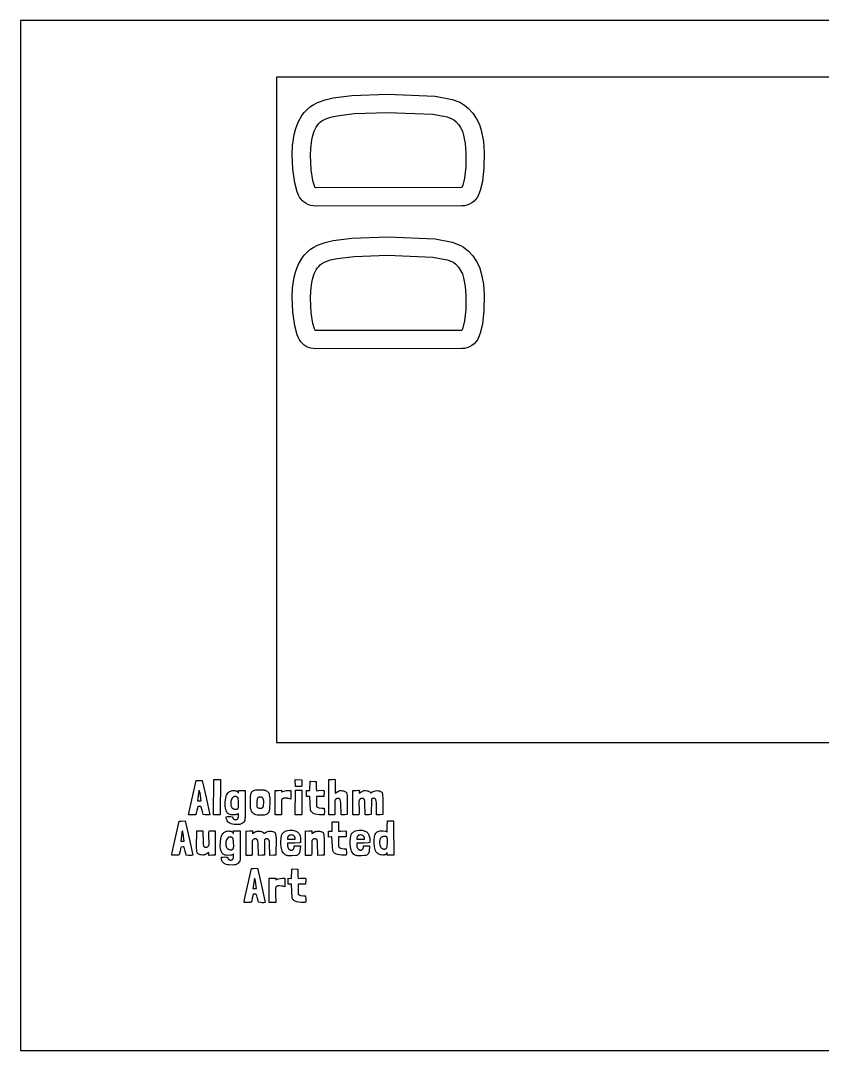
# Model space of a CAD drawing. Header units: millimetres. Extents: x -374 to 374, y -228 to 228.
# Drawn here: x -374 to -20, y -227.5 to 227.5 of the extents above; entities that cross this region are included whole.
import ezdxf

# ---------------------------------------------------------------- set-up
doc = ezdxf.new("R2010")
doc.units = ezdxf.units.MM
doc.layers.add('Default', color=7, linetype='Continuous')
doc.layers.add('Red', color=1, linetype='Continuous')

msp = doc.modelspace()

# ---------------------------------------------------------------- linework, layer by layer
at = {"layer": 'Default'}
for points in [[(-374, -227.5), (374, -227.5), (374, 227.5), (-374, 227.5)], [(-261, -91.5), (261, -91.5), (261, 202.5), (-261, 202.5)], [(-243.85, 145.57), (-244.86, 145.64), (-245.88, 145.83), (-246.89, 146.16), (-247.85, 146.63), (-248.74, 147.22), (-249.54, 147.91), (-250.23, 148.69), (-250.8, 149.52), (-250.8, 149.53), (-250.81, 149.55), (-251.29, 150.44), (-251.85, 151.77), (-252.96, 155.75), (-253.8, 161.91), (-254.07, 168.46), (-253.89, 172.31), (-253.17, 177.18), (-252.47, 179.86), (-251.41, 182.65), (-249.84, 185.5), (-248.79, 186.91), (-247.54, 188.26), (-246.04, 189.53), (-244.55, 190.49), (-242.93, 191.31), (-239.58, 192.52), (-236, 193.37), (-227.7, 194.45), (-212.01, 195.03), (-190.97, 194.11), (-183.42, 192.66), (-180.08, 191.4), (-178.4, 190.47), (-176.37, 188.88), (-174.27, 186.61), (-172.64, 184.14), (-171.45, 181.6), (-170.6, 179.05), (-169.65, 174.08), (-169.31, 169.31), (-169.4, 162.45), (-170.12, 156.43), (-171.07, 152.47), (-171.76, 150.55), (-172.28, 149.54), (-172.95, 148.59), (-173.78, 147.73), (-174.73, 146.99), (-175.79, 146.4), (-176.9, 145.98), (-178.05, 145.73), (-179.17, 145.65)], [(-211.96, 186.96), (-191.97, 186.1), (-185.69, 184.91), (-183.57, 184.12), (-182.77, 183.68), (-181.81, 182.92), (-180.65, 181.66), (-179.71, 180.22), (-178.96, 178.63), (-178.38, 176.9), (-177.67, 173.13), (-177.38, 169.06), (-177.46, 162.96), (-178.07, 157.88), (-178.79, 154.84), (-179.18, 153.73), (-243.86, 153.65), (-243.87, 153.68), (-243.94, 153.8), (-244.18, 154.33), (-244.92, 156.78), (-245.66, 161.53), (-245.99, 168), (-245.89, 171.02), (-245.41, 174.83), (-244.95, 176.8), (-244.31, 178.72), (-243.45, 180.48), (-242.94, 181.28), (-242.36, 182.01), (-241.71, 182.65), (-240.99, 183.21), (-240.42, 183.55), (-239.46, 184.01), (-237.11, 184.83), (-234.19, 185.49), (-226.67, 186.43)], [(-243.85, 82.49), (-244.86, 82.55), (-245.88, 82.75), (-246.89, 83.08), (-247.85, 83.54), (-248.74, 84.13), (-249.54, 84.82), (-250.23, 85.6), (-250.8, 86.44), (-250.8, 86.44), (-250.81, 86.46), (-251.29, 87.35), (-251.85, 88.68), (-252.96, 92.67), (-253.8, 98.82), (-254.07, 105.37), (-253.89, 109.23), (-253.17, 114.09), (-252.47, 116.77), (-251.41, 119.56), (-249.84, 122.41), (-248.79, 123.82), (-247.54, 125.18), (-246.04, 126.44), (-244.55, 127.4), (-242.93, 128.22), (-239.58, 129.43), (-236, 130.29), (-227.7, 131.36), (-212.01, 131.95), (-190.97, 131.03), (-183.42, 129.57), (-180.08, 128.32), (-178.4, 127.38), (-176.37, 125.8), (-174.27, 123.52), (-172.64, 121.05), (-171.45, 118.51), (-170.6, 115.97), (-169.65, 111), (-169.31, 106.23), (-169.4, 99.36), (-170.12, 93.35), (-171.07, 89.38), (-171.76, 87.46), (-172.28, 86.46), (-172.95, 85.5), (-173.78, 84.64), (-174.73, 83.9), (-175.79, 83.31), (-176.9, 82.89), (-178.05, 82.65), (-179.17, 82.56)], [(-211.96, 123.87), (-191.97, 123.01), (-185.69, 121.82), (-183.57, 121.03), (-182.77, 120.59), (-181.81, 119.84), (-180.65, 118.57), (-179.71, 117.13), (-178.96, 115.54), (-178.38, 113.81), (-177.67, 110.04), (-177.38, 105.97), (-177.46, 99.88), (-178.07, 94.8), (-178.79, 91.75), (-179.18, 90.64), (-243.86, 90.56), (-243.87, 90.59), (-243.94, 90.71), (-244.18, 91.24), (-244.92, 93.69), (-245.66, 98.44), (-245.99, 104.91), (-245.89, 107.93), (-245.41, 111.74), (-244.95, 113.72), (-244.31, 115.63), (-243.45, 117.4), (-242.94, 118.19), (-242.36, 118.92), (-241.71, 119.57), (-240.99, 120.12), (-240.42, 120.46), (-239.46, 120.93), (-237.11, 121.74), (-234.19, 122.41), (-226.67, 123.34)]]:
    msp.add_lwpolyline(points, close=True, dxfattribs=at)
at = {"layer": 'Red'}
for points in [[(-296.53, -108.32), (-296.33, -108.3), (-296.19, -108.29), (-296.09, -108.3), (-295.67, -108.32), (-293.88, -108.21), (-292.12, -115.83), (-290.5, -123.36), (-290.5, -123.39), (-291.09, -123.47), (-291.75, -123.49), (-292.52, -123.44), (-293.39, -123.3), (-293.41, -123.3), (-293.6, -122.66), (-293.88, -121.57), (-294.18, -120.46), (-294.42, -119.79), (-294.44, -119.78), (-294.46, -119.77), (-294.49, -119.76), (-294.56, -119.74), (-294.76, -119.73), (-295.76, -119.77), (-295.95, -120.41), (-296.19, -121.51), (-296.44, -122.64), (-296.57, -123.05), (-296.7, -123.36), (-296.9, -123.4), (-297.09, -123.41), (-297.87, -123.4), (-298.66, -123.39), (-299.24, -123.38), (-299.54, -123.37), (-299.69, -123.37), (-299.76, -123.36), (-299.78, -123.36), (-299.79, -123.36), (-299.79, -123.36), (-299.8, -123.36), (-299.81, -123.35), (-299.82, -123.35), (-299.82, -123.34), (-299.82, -123.33), (-299.81, -123.28), (-299.77, -123.05), (-299.6, -122.11)], [(-285.8, -107.8), (-285.82, -123.26), (-285.83, -123.26), (-285.83, -123.27), (-285.83, -123.28), (-285.84, -123.28), (-285.84, -123.29), (-285.85, -123.29), (-285.86, -123.31), (-285.88, -123.32), (-285.93, -123.34), (-285.99, -123.35), (-286.16, -123.38), (-286.68, -123.41), (-288.86, -123.39), (-288.73, -107.74)], [(-249.78, -110.69), (-249.79, -110.71), (-249.81, -110.72), (-249.83, -110.74), (-249.88, -110.77), (-249.93, -110.79), (-250, -110.82), (-250.17, -110.85), (-250.65, -110.88), (-252.69, -110.84), (-252.77, -107.87), (-249.84, -107.93)], [(-245.92, -108.58), (-243.94, -108.69), (-243.44, -108.67), (-243.44, -111.55), (-243.42, -112.75), (-242.33, -112.7), (-240.17, -112.58), (-240.13, -112.64), (-240.09, -112.72), (-240.05, -112.8), (-240.03, -112.91), (-239.99, -113.15), (-239.98, -113.44), (-240.06, -114.95), (-240.04, -115.27), (-243.38, -115.27), (-243.36, -119.62), (-243.28, -119.72), (-243.2, -119.81), (-243.11, -119.89), (-242.9, -120.04), (-242.65, -120.17), (-242.37, -120.27), (-242.05, -120.34), (-240.98, -120.49), (-240.04, -120.48), (-239.89, -122.26), (-239.93, -122.9), (-239.98, -123.16), (-240.04, -123.39), (-242.04, -123.37), (-243.04, -123.26), (-243.89, -123.07), (-244.61, -122.79), (-244.92, -122.63), (-245.19, -122.44), (-245.43, -122.23), (-245.63, -122.01), (-245.8, -121.76), (-245.94, -121.49), (-246.28, -115.32), (-247.83, -115.34), (-247.77, -112.71), (-246.24, -112.73), (-246.22, -108.6)], [(-236.46, -107.83), (-235.45, -107.72), (-235.36, -107.72), (-235.28, -107.74), (-235.25, -107.75), (-235.22, -107.77), (-235.19, -107.78), (-235.17, -107.8), (-235.17, -107.82), (-235.17, -107.88), (-235.16, -108.13), (-235.15, -109.17), (-235.15, -113.79), (-233.99, -113.06), (-233.68, -112.92), (-233.37, -112.82), (-233.04, -112.74), (-232.7, -112.7), (-232.36, -112.69), (-231.69, -112.76), (-231.38, -112.84), (-231.08, -112.94), (-230.8, -113.06), (-230.53, -113.22), (-230.28, -113.4), (-230.23, -113.46), (-230.18, -113.53), (-230.13, -113.61), (-230.04, -113.82), (-229.97, -114.07), (-229.86, -114.75), (-229.79, -116.18), (-229.83, -123.34), (-230.79, -123.41), (-232.52, -123.43), (-232.65, -117.92), (-232.72, -117.32), (-232.84, -116.8), (-232.89, -116.7), (-232.93, -116.61), (-232.99, -116.52), (-233.06, -116.45), (-233.13, -116.38), (-233.21, -116.32), (-233.3, -116.27), (-233.4, -116.23), (-233.51, -116.19), (-233.74, -116.15), (-234, -116.13), (-234.19, -116.15), (-234.38, -116.21), (-234.58, -116.29), (-234.77, -116.41), (-234.87, -116.49), (-234.95, -116.57), (-235.03, -116.66), (-235.1, -116.77), (-235.15, -116.89), (-235.2, -117.01), (-235.23, -117.15), (-235.28, -117.46), (-235.21, -121.73), (-235.23, -122.62), (-235.3, -123.24), (-235.3, -123.32), (-235.34, -123.34), (-235.39, -123.37), (-235.51, -123.4), (-235.67, -123.43), (-236.09, -123.45), (-237.97, -123.45), (-237.97, -107.83)], [(-295.91, -117.23), (-294.31, -117.23), (-294.77, -113.9), (-294.96, -113.05), (-295, -112.92), (-295.04, -112.82), (-295.06, -112.79), (-295.08, -112.76), (-295.09, -112.75), (-295.1, -112.74), (-295.11, -112.74), (-295.12, -112.74), (-295.12, -112.73), (-295.12, -112.73), (-295.13, -112.73), (-295.13, -112.73), (-295.14, -112.73), (-295.14, -112.73), (-295.15, -112.74), (-295.15, -112.74), (-295.16, -112.74), (-295.17, -112.75), (-295.18, -112.76), (-295.19, -112.77), (-295.22, -112.81), (-295.24, -112.85), (-295.28, -112.98), (-295.33, -113.19), (-295.43, -113.81)], [(-276.58, -112.6), (-274.9, -112.65), (-274.92, -124.67), (-274.93, -124.85), (-274.94, -125.61), (-274.96, -125.79), (-275.01, -125.95), (-275.07, -126.09), (-275.14, -126.22), (-275.59, -126.75), (-275.83, -126.97), (-276.08, -127.16), (-276.35, -127.32), (-276.64, -127.46), (-276.93, -127.56), (-277.25, -127.64), (-277.57, -127.69), (-278.27, -127.72), (-279.71, -127.69), (-280.41, -127.61), (-281.05, -127.44), (-281.63, -127.17), (-281.9, -127), (-282.39, -126.6), (-282.82, -126.1), (-283, -125.7), (-283.12, -125.26), (-283.18, -124.78), (-283.19, -124.53), (-283.18, -124.41), (-283.17, -124.29), (-282.58, -124.18), (-281.88, -124.14), (-281.13, -124.17), (-280.41, -124.27), (-280.39, -124.53), (-280.36, -124.65), (-280.33, -124.76), (-280.28, -124.87), (-280.22, -124.97), (-280.15, -125.07), (-280.07, -125.16), (-279.98, -125.24), (-279.87, -125.32), (-279.63, -125.46), (-279.5, -125.5), (-279.38, -125.54), (-279.26, -125.56), (-279.14, -125.56), (-278.89, -125.54), (-278.67, -125.49), (-278.57, -125.45), (-278.47, -125.4), (-278.38, -125.35), (-278.3, -125.28), (-278.22, -125.21), (-278.15, -125.13), (-278.09, -125.04), (-277.97, -124.83), (-277.91, -124.66), (-277.85, -124.46), (-277.83, -123.26), (-277.81, -122.87), (-277.91, -122.97), (-278.03, -123.06), (-278.15, -123.14), (-278.29, -123.21), (-278.43, -123.27), (-278.76, -123.34), (-279.07, -123.37), (-280.26, -123.43), (-281.12, -123.37), (-281.5, -123.29), (-281.84, -123.18), (-282.14, -123.04), (-282.42, -122.86), (-282.65, -122.66), (-282.85, -122.42), (-283.02, -122.15), (-283.15, -121.86), (-283.38, -121.2), (-283.55, -120.43), (-283.66, -119.56), (-283.65, -117.62), (-283.44, -116.05), (-283.29, -115.31), (-283.2, -115.01), (-283.1, -114.77), (-282.51, -113.81), (-282.31, -113.58), (-282.11, -113.39), (-281.86, -113.22), (-281.56, -113.05), (-281.24, -112.92), (-280.91, -112.81), (-280.56, -112.73), (-279.81, -112.67), (-279.43, -112.69), (-279.09, -112.75), (-278.78, -112.85), (-278.64, -112.92), (-278.51, -113), (-278.39, -113.09), (-278.28, -113.19), (-278.18, -113.3), (-278.09, -113.42), (-278.01, -113.56), (-277.94, -113.7), (-277.92, -113.71), (-277.91, -113.71), (-277.9, -113.71), (-277.9, -113.71), (-277.89, -113.71), (-277.88, -113.71), (-277.88, -113.71), (-277.87, -113.71), (-277.87, -113.71), (-277.86, -113.7), (-277.86, -113.7), (-277.86, -113.69), (-277.85, -113.69), (-277.85, -113.67), (-277.84, -113.66), (-277.84, -113.64), (-277.84, -113.53), (-277.86, -113.09), (-277.85, -112.83), (-277.83, -112.74), (-277.82, -112.7), (-277.81, -112.67)], [(-267.34, -123.6), (-269.62, -123.54), (-270.15, -123.4), (-270.63, -123.2), (-271.07, -122.93), (-271.47, -122.59), (-271.72, -122.33), (-271.94, -122.03), (-272.12, -121.69), (-272.27, -121.31), (-272.46, -120.5), (-272.54, -119.68), (-272.56, -116.28), (-272.52, -115.1), (-272.4, -114.45), (-272.12, -113.57), (-272.05, -113.44), (-271.97, -113.32), (-271.87, -113.2), (-271.75, -113.09), (-271.63, -112.99), (-271.33, -112.8), (-270.96, -112.65), (-270.21, -112.43), (-269.56, -112.34), (-267.73, -112.32), (-266.82, -112.38), (-266.41, -112.46), (-266.03, -112.56), (-265.68, -112.69), (-265.37, -112.86), (-265.08, -113.05), (-264.82, -113.27), (-264.77, -113.31), (-264.72, -113.35), (-264.63, -113.46), (-264.54, -113.59), (-264.46, -113.76), (-264.31, -114.16), (-264.19, -114.67), (-264.02, -116.01), (-263.94, -117.53), (-264.15, -120.83), (-264.3, -121.81), (-264.38, -122.14), (-264.46, -122.34), (-264.54, -122.49), (-264.58, -122.54), (-264.63, -122.59), (-264.77, -122.77), (-264.93, -122.92), (-265.12, -123.06), (-265.33, -123.19), (-265.57, -123.29), (-266.42, -123.54), (-266.91, -123.59)], [(-260.14, -112.67), (-258.98, -112.58), (-258.9, -112.59), (-258.83, -112.6), (-258.81, -112.61), (-258.78, -112.62), (-258.76, -112.63), (-258.74, -112.65), (-258.72, -113.38), (-258.6, -113.32), (-257.71, -112.97), (-256.71, -112.73), (-255.79, -112.65), (-255.09, -112.66), (-254.87, -112.67), (-254.74, -112.69), (-254.74, -116.48), (-255.65, -116.2), (-255.97, -116.13), (-256.2, -116.11), (-257.23, -116.05), (-257.49, -116.06), (-257.74, -116.1), (-257.98, -116.16), (-258.2, -116.24), (-258.29, -116.28), (-258.37, -116.32), (-258.44, -116.38), (-258.51, -116.44), (-258.57, -116.5), (-258.62, -116.58), (-258.67, -116.66), (-258.71, -116.75), (-258.78, -116.95), (-258.81, -117.19), (-258.83, -117.45), (-258.83, -117.47), (-258.83, -117.49), (-258.83, -117.58), (-258.81, -117.97), (-258.77, -119.58), (-258.74, -123.32), (-258.79, -123.34), (-258.84, -123.37), (-258.97, -123.4), (-259.14, -123.43), (-259.6, -123.45), (-261.63, -123.45), (-261.65, -112.67), (-260.89, -112.71)], [(-252.69, -112.5), (-249.76, -112.56), (-249.76, -112.63), (-249.78, -123.26), (-249.78, -123.26), (-249.78, -123.27), (-249.79, -123.28), (-249.79, -123.28), (-249.8, -123.29), (-249.8, -123.29), (-249.82, -123.31), (-249.84, -123.32), (-249.88, -123.34), (-249.95, -123.35), (-250.12, -123.38), (-250.63, -123.41), (-252.81, -123.39), (-252.69, -112.52)], [(-225.82, -112.67), (-224.81, -112.56), (-224.72, -112.57), (-224.64, -112.58), (-224.61, -112.59), (-224.58, -112.61), (-224.55, -112.63), (-224.53, -112.65), (-224.48, -113.79), (-223.32, -113.06), (-223.02, -112.92), (-222.7, -112.82), (-222.38, -112.74), (-222.04, -112.7), (-221.7, -112.69), (-221.03, -112.76), (-220.72, -112.84), (-220.42, -112.94), (-220.14, -113.06), (-219.87, -113.22), (-219.62, -113.4), (-219.56, -113.47), (-219.5, -113.56), (-219.45, -113.65), (-219.41, -113.77), (-218.89, -113.46), (-218.37, -113.14), (-217.82, -112.9), (-217.25, -112.76), (-216.65, -112.71), (-216.06, -112.75), (-215.52, -112.88), (-215.26, -112.98), (-215.02, -113.1), (-214.78, -113.24), (-214.56, -113.4), (-214.51, -113.46), (-214.46, -113.53), (-214.41, -113.61), (-214.32, -113.82), (-214.25, -114.07), (-214.14, -114.75), (-214.07, -116.18), (-214.11, -123.34), (-215.07, -123.41), (-216.8, -123.43), (-216.93, -117.92), (-217, -117.32), (-217.12, -116.8), (-217.18, -116.67), (-217.25, -116.55), (-217.33, -116.45), (-217.42, -116.36), (-217.53, -116.29), (-217.65, -116.23), (-217.79, -116.19), (-217.94, -116.15), (-218.1, -116.14), (-218.26, -116.13), (-218.41, -116.15), (-218.56, -116.18), (-218.7, -116.22), (-218.85, -116.28), (-218.99, -116.36), (-219.13, -116.46), (-219.17, -123.34), (-220.13, -123.41), (-221.86, -123.43), (-221.99, -117.92), (-222.06, -117.32), (-222.12, -117.05), (-222.2, -116.8), (-222.24, -116.7), (-222.29, -116.61), (-222.34, -116.52), (-222.41, -116.45), (-222.48, -116.38), (-222.56, -116.32), (-222.65, -116.27), (-222.74, -116.23), (-222.85, -116.19), (-223.08, -116.15), (-223.34, -116.13), (-223.53, -116.15), (-223.72, -116.21), (-223.92, -116.3), (-224.11, -116.42), (-224.21, -116.49), (-224.29, -116.57), (-224.37, -116.67), (-224.43, -116.77), (-224.49, -116.89), (-224.54, -117.02), (-224.57, -117.15), (-224.61, -117.46), (-224.55, -121.73), (-224.57, -122.62), (-224.64, -123.24), (-224.64, -123.32), (-224.68, -123.34), (-224.73, -123.37), (-224.85, -123.4), (-225.01, -123.43), (-225.43, -123.45), (-227.3, -123.45), (-227.33, -112.67), (-226.57, -112.71)], [(-281.23, -118.29), (-281.2, -118.98), (-281.13, -119.3), (-281.03, -119.61), (-280.89, -119.9), (-280.72, -120.17), (-280.52, -120.42), (-280.42, -120.52), (-280.3, -120.62), (-280.18, -120.7), (-280.05, -120.77), (-279.76, -120.88), (-279.43, -120.95), (-279.06, -120.98), (-278.68, -120.95), (-278.52, -120.91), (-278.37, -120.86), (-278.24, -120.8), (-278.19, -120.76), (-278.14, -120.71), (-278.09, -120.67), (-278.05, -120.62), (-278.01, -120.56), (-277.98, -120.5), (-277.94, -120.43), (-277.86, -120.23), (-277.8, -119.99), (-277.72, -119.53), (-277.79, -117.48), (-278, -116.07), (-278.07, -115.92), (-278.16, -115.79), (-278.26, -115.67), (-278.37, -115.57), (-278.5, -115.49), (-278.64, -115.42), (-278.8, -115.37), (-278.98, -115.34), (-279.16, -115.32), (-279.36, -115.32), (-279.55, -115.33), (-279.73, -115.37), (-279.89, -115.42), (-280.05, -115.5), (-280.19, -115.59), (-280.33, -115.7), (-280.65, -116.12), (-280.9, -116.55), (-281.08, -116.99), (-281.19, -117.45), (-281.22, -117.75)], [(-268.33, -120.54), (-268.02, -120.53), (-267.74, -120.49), (-267.5, -120.41), (-267.39, -120.36), (-267.29, -120.31), (-267.19, -120.25), (-267.11, -120.18), (-267.03, -120.1), (-266.97, -120.01), (-266.91, -119.92), (-266.86, -119.82), (-266.81, -119.71), (-266.78, -119.6), (-266.65, -117.83), (-266.67, -117.28), (-266.72, -116.89), (-266.76, -116.64), (-266.83, -116.42), (-266.92, -116.22), (-267.04, -116.05), (-267.18, -115.9), (-267.34, -115.77), (-267.43, -115.71), (-267.53, -115.66), (-267.63, -115.62), (-267.73, -115.6), (-267.84, -115.58), (-267.95, -115.57), (-268.17, -115.57), (-268.62, -115.64), (-268.84, -115.69), (-268.95, -115.73), (-269.06, -115.79), (-269.16, -115.85), (-269.25, -115.93), (-269.34, -116.01), (-269.43, -116.11), (-269.45, -116.13), (-269.47, -116.16), (-269.49, -116.19), (-269.53, -116.27), (-269.56, -116.36), (-269.62, -116.61), (-269.69, -117.43), (-269.74, -119.06), (-269.75, -119.37), (-269.75, -119.53), (-269.73, -119.68), (-269.69, -119.82), (-269.63, -119.95), (-269.54, -120.06), (-269.44, -120.16), (-269.33, -120.25), (-269.06, -120.39), (-268.78, -120.49), (-268.56, -120.53)], [(-303.95, -126.21), (-303.75, -126.19), (-303.61, -126.18), (-303.51, -126.19), (-303.09, -126.21), (-301.3, -126.1), (-299.54, -133.72), (-297.92, -141.25), (-297.92, -141.28), (-298.5, -141.36), (-299.17, -141.38), (-299.93, -141.33), (-300.81, -141.19), (-300.83, -141.19), (-301.02, -140.55), (-301.3, -139.46), (-301.6, -138.35), (-301.84, -137.68), (-301.86, -137.67), (-301.88, -137.66), (-301.91, -137.65), (-301.98, -137.63), (-302.18, -137.62), (-303.17, -137.66), (-303.37, -138.3), (-303.6, -139.4), (-303.86, -140.53), (-303.99, -140.94), (-304.12, -141.25), (-304.31, -141.29), (-304.51, -141.3), (-305.29, -141.29), (-306.07, -141.28), (-306.66, -141.27), (-306.96, -141.26), (-307.1, -141.26), (-307.18, -141.25), (-307.19, -141.25), (-307.2, -141.25), (-307.21, -141.25), (-307.22, -141.25), (-307.23, -141.24), (-307.23, -141.24), (-307.24, -141.23), (-307.24, -141.22), (-307.23, -141.17), (-307.19, -140.94), (-307.02, -140)], [(-236.14, -126.47), (-234.16, -126.58), (-233.67, -126.56), (-233.67, -129.44), (-233.64, -130.64), (-232.55, -130.59), (-230.39, -130.47), (-230.35, -130.53), (-230.31, -130.61), (-230.28, -130.69), (-230.25, -130.79), (-230.21, -131.04), (-230.2, -131.33), (-230.29, -132.84), (-230.27, -133.16), (-233.6, -133.16), (-233.58, -137.51), (-233.51, -137.61), (-233.42, -137.7), (-233.33, -137.78), (-233.12, -137.93), (-232.88, -138.06), (-232.59, -138.16), (-232.28, -138.23), (-231.2, -138.38), (-230.27, -138.37), (-230.11, -140.15), (-230.15, -140.79), (-230.2, -141.05), (-230.27, -141.28), (-232.27, -141.26), (-233.26, -141.15), (-234.12, -140.96), (-234.83, -140.68), (-235.14, -140.52), (-235.41, -140.33), (-235.65, -140.12), (-235.86, -139.9), (-236.03, -139.65), (-236.16, -139.38), (-236.51, -133.2), (-238.06, -133.23), (-237.99, -130.6), (-236.46, -130.62), (-236.44, -126.49)], [(-212.12, -128.21), (-212.02, -126.38), (-212.02, -126.19), (-212.02, -126.15), (-212.02, -126.14), (-212.02, -126.14), (-212.02, -126.14), (-212.01, -126.14), (-212.01, -126.13), (-212.01, -126.13), (-212.01, -126.13), (-212, -126.12), (-211.99, -126.12), (-211.98, -126.11), (-211.95, -126.1), (-211.85, -126.08), (-211.53, -126.05), (-210.46, -126.04), (-209.77, -126.07), (-209.31, -126.12), (-209.31, -127.55), (-209.18, -141.25), (-210.63, -141.29), (-211.4, -141.29), (-212.08, -141.23), (-212.08, -141.23), (-212.09, -141.23), (-212.09, -141.22), (-212.09, -141.21), (-212.1, -141.19), (-212.1, -141.14), (-212.12, -140.37), (-212.17, -140.29), (-212.18, -140.26), (-212.2, -140.24), (-212.22, -140.22), (-212.23, -140.22), (-212.24, -140.21), (-212.25, -140.21), (-212.26, -140.21), (-212.26, -140.21), (-212.26, -140.21), (-212.27, -140.21), (-212.27, -140.21), (-212.28, -140.21), (-212.28, -140.21), (-212.29, -140.22), (-212.3, -140.22), (-212.31, -140.23), (-212.32, -140.25), (-212.34, -140.28), (-212.49, -140.55), (-212.57, -140.67), (-212.67, -140.78), (-212.77, -140.88), (-212.89, -140.96), (-213.01, -141.04), (-213.14, -141.1), (-213.28, -141.15), (-213.42, -141.19), (-213.74, -141.23), (-214.08, -141.23), (-214.82, -141.15), (-215.18, -141.06), (-215.52, -140.95), (-215.83, -140.81), (-216.11, -140.64), (-216.6, -140.27), (-216.8, -140.07), (-216.98, -139.85), (-217.14, -139.61), (-217.28, -139.34), (-217.51, -138.71), (-217.78, -137.49), (-217.91, -136.15), (-217.93, -134.55), (-217.77, -133.07), (-217.61, -132.47), (-217.41, -131.95), (-217.16, -131.51), (-217.02, -131.33), (-216.86, -131.17), (-216.7, -131.03), (-216.52, -130.91), (-216.33, -130.82), (-216.06, -130.72), (-215.38, -130.54), (-214.77, -130.47), (-213.85, -130.49), (-213.07, -130.57), (-212.77, -130.63), (-212.52, -130.7), (-212.32, -130.78), (-212.25, -130.83), (-212.18, -130.88), (-212.16, -130.91), (-212.14, -130.94), (-212.12, -130.97), (-212.1, -131), (-212.09, -131.02), (-212.08, -131.05)], [(-303.32, -135.12), (-301.73, -135.12), (-302.19, -131.79), (-302.37, -130.94), (-302.42, -130.81), (-302.46, -130.71), (-302.48, -130.68), (-302.5, -130.65), (-302.51, -130.64), (-302.52, -130.63), (-302.53, -130.63), (-302.53, -130.63), (-302.54, -130.62), (-302.54, -130.62), (-302.55, -130.62), (-302.55, -130.62), (-302.56, -130.62), (-302.56, -130.62), (-302.57, -130.63), (-302.57, -130.63), (-302.58, -130.63), (-302.59, -130.64), (-302.6, -130.65), (-302.61, -130.66), (-302.63, -130.7), (-302.65, -130.74), (-302.7, -130.87), (-302.75, -131.08), (-302.85, -131.69)], [(-289.61, -141.23), (-290.62, -141.34), (-290.71, -141.33), (-290.78, -141.32), (-290.82, -141.31), (-290.85, -141.29), (-290.87, -141.27), (-290.9, -141.25), (-290.94, -140.11), (-292.1, -140.84), (-292.41, -140.98), (-292.72, -141.08), (-293.05, -141.16), (-293.38, -141.2), (-293.73, -141.21), (-294.4, -141.14), (-294.71, -141.06), (-295.01, -140.96), (-295.29, -140.84), (-295.55, -140.68), (-295.8, -140.5), (-295.86, -140.44), (-295.91, -140.37), (-295.96, -140.29), (-296.04, -140.08), (-296.12, -139.83), (-296.23, -139.15), (-296.29, -137.72), (-296.26, -130.56), (-295.29, -130.49), (-293.57, -130.47), (-293.44, -135.98), (-293.37, -136.58), (-293.24, -137.1), (-293.2, -137.2), (-293.15, -137.29), (-293.09, -137.38), (-293.03, -137.45), (-292.96, -137.52), (-292.87, -137.58), (-292.78, -137.63), (-292.69, -137.67), (-292.58, -137.71), (-292.34, -137.75), (-292.08, -137.77), (-291.89, -137.75), (-291.7, -137.69), (-291.51, -137.6), (-291.31, -137.48), (-291.22, -137.41), (-291.13, -137.32), (-291.05, -137.23), (-290.99, -137.12), (-290.93, -137.01), (-290.89, -136.88), (-290.85, -136.74), (-290.81, -136.43), (-290.9, -132.15), (-290.87, -131.26), (-290.79, -130.67), (-290.79, -130.58), (-290.75, -130.56), (-290.7, -130.53), (-290.57, -130.5), (-290.41, -130.47), (-290, -130.45), (-288.12, -130.45), (-288.1, -141.23), (-288.85, -141.19)], [(-278.75, -130.49), (-277.07, -130.54), (-277.09, -142.56), (-277.09, -142.74), (-277.1, -143.5), (-277.13, -143.68), (-277.17, -143.84), (-277.23, -143.98), (-277.31, -144.11), (-277.75, -144.64), (-277.99, -144.86), (-278.25, -145.05), (-278.52, -145.21), (-278.8, -145.35), (-279.1, -145.45), (-279.41, -145.53), (-279.74, -145.58), (-280.44, -145.61), (-281.88, -145.58), (-282.58, -145.5), (-283.22, -145.33), (-283.8, -145.06), (-284.07, -144.89), (-284.56, -144.49), (-284.99, -143.99), (-285.17, -143.59), (-285.29, -143.15), (-285.35, -142.67), (-285.36, -142.42), (-285.35, -142.3), (-285.33, -142.18), (-284.74, -142.07), (-284.04, -142.03), (-283.3, -142.06), (-282.58, -142.16), (-282.56, -142.42), (-282.53, -142.54), (-282.49, -142.65), (-282.44, -142.76), (-282.38, -142.86), (-282.31, -142.96), (-282.23, -143.05), (-282.14, -143.13), (-282.04, -143.21), (-281.79, -143.35), (-281.67, -143.39), (-281.55, -143.43), (-281.43, -143.45), (-281.31, -143.45), (-281.06, -143.43), (-280.84, -143.38), (-280.74, -143.34), (-280.64, -143.29), (-280.55, -143.24), (-280.47, -143.17), (-280.39, -143.1), (-280.32, -143.02), (-280.25, -142.93), (-280.14, -142.72), (-280.07, -142.55), (-280.02, -142.35), (-280, -141.15), (-279.98, -140.76), (-280.08, -140.86), (-280.19, -140.95), (-280.32, -141.03), (-280.45, -141.1), (-280.6, -141.16), (-280.93, -141.23), (-281.24, -141.26), (-282.43, -141.32), (-283.29, -141.26), (-283.66, -141.18), (-284, -141.07), (-284.31, -140.92), (-284.58, -140.75), (-284.82, -140.55), (-285.02, -140.31), (-285.19, -140.04), (-285.32, -139.75), (-285.54, -139.09), (-285.71, -138.32), (-285.83, -137.44), (-285.81, -135.5), (-285.61, -133.94), (-285.46, -133.2), (-285.36, -132.9), (-285.26, -132.66), (-284.67, -131.7), (-284.48, -131.47), (-284.28, -131.28), (-284.02, -131.11), (-283.72, -130.94), (-283.41, -130.8), (-283.07, -130.7), (-282.72, -130.62), (-281.98, -130.56), (-281.6, -130.58), (-281.25, -130.64), (-280.95, -130.74), (-280.81, -130.81), (-280.68, -130.89), (-280.56, -130.98), (-280.45, -131.08), (-280.35, -131.19), (-280.26, -131.31), (-280.18, -131.45), (-280.1, -131.59), (-280.09, -131.6), (-280.07, -131.6), (-280.07, -131.6), (-280.06, -131.6), (-280.06, -131.6), (-280.05, -131.6), (-280.05, -131.6), (-280.04, -131.6), (-280.04, -131.6), (-280.03, -131.59), (-280.03, -131.59), (-280.02, -131.58), (-280.02, -131.58), (-280.02, -131.56), (-280.01, -131.55), (-280.01, -131.53), (-280, -131.42), (-280.02, -130.98), (-280.02, -130.72), (-280, -130.63), (-279.99, -130.59), (-279.98, -130.56)], [(-272.97, -130.56), (-271.96, -130.45), (-271.87, -130.46), (-271.79, -130.47), (-271.76, -130.48), (-271.73, -130.5), (-271.7, -130.52), (-271.68, -130.54), (-271.64, -131.68), (-270.48, -130.95), (-270.17, -130.81), (-269.86, -130.71), (-269.53, -130.63), (-269.19, -130.59), (-268.85, -130.58), (-268.18, -130.65), (-267.87, -130.73), (-267.57, -130.83), (-267.29, -130.95), (-267.02, -131.11), (-266.77, -131.29), (-266.71, -131.36), (-266.65, -131.45), (-266.6, -131.54), (-266.56, -131.66), (-266.04, -131.35), (-265.52, -131.02), (-264.98, -130.79), (-264.4, -130.65), (-263.8, -130.6), (-263.21, -130.64), (-262.67, -130.77), (-262.41, -130.87), (-262.17, -130.99), (-261.94, -131.13), (-261.72, -131.29), (-261.66, -131.35), (-261.61, -131.42), (-261.56, -131.5), (-261.47, -131.71), (-261.4, -131.96), (-261.29, -132.64), (-261.22, -134.07), (-261.26, -141.23), (-262.23, -141.3), (-263.95, -141.32), (-264.08, -135.81), (-264.15, -135.21), (-264.28, -134.69), (-264.33, -134.56), (-264.4, -134.44), (-264.48, -134.34), (-264.58, -134.25), (-264.68, -134.18), (-264.81, -134.12), (-264.94, -134.08), (-265.09, -134.04), (-265.25, -134.03), (-265.42, -134.02), (-265.56, -134.04), (-265.71, -134.07), (-265.86, -134.11), (-266, -134.17), (-266.14, -134.25), (-266.28, -134.35), (-266.32, -141.23), (-267.28, -141.3), (-269.01, -141.32), (-269.14, -135.81), (-269.21, -135.21), (-269.27, -134.94), (-269.36, -134.69), (-269.39, -134.59), (-269.44, -134.5), (-269.49, -134.41), (-269.56, -134.34), (-269.63, -134.27), (-269.71, -134.21), (-269.8, -134.16), (-269.89, -134.12), (-270, -134.08), (-270.24, -134.04), (-270.5, -134.02), (-270.69, -134.04), (-270.88, -134.1), (-271.07, -134.18), (-271.26, -134.31), (-271.36, -134.38), (-271.44, -134.46), (-271.52, -134.56), (-271.59, -134.66), (-271.64, -134.78), (-271.69, -134.91), (-271.72, -135.04), (-271.77, -135.35), (-271.7, -139.62), (-271.72, -140.51), (-271.79, -141.12), (-271.79, -141.21), (-271.83, -141.23), (-271.88, -141.26), (-272, -141.29), (-272.16, -141.32), (-272.58, -141.34), (-274.46, -141.34), (-274.48, -130.56), (-273.72, -130.6)], [(-254.04, -141.56), (-256, -141.49), (-256.3, -141.43), (-256.58, -141.35), (-256.86, -141.24), (-257.12, -141.1), (-257.53, -140.77), (-257.88, -140.38), (-258.19, -139.93), (-258.44, -139.42), (-258.65, -138.84), (-258.94, -137.62), (-259.08, -136.38), (-259.08, -135.13), (-258.92, -133.62), (-258.78, -132.78), (-258.61, -132.17), (-258.45, -131.87), (-258.26, -131.58), (-258.03, -131.33), (-257.76, -131.09), (-257.46, -130.89), (-257.12, -130.7), (-256.75, -130.54), (-255.94, -130.31), (-255.14, -130.19), (-254.38, -130.19), (-253.83, -130.25), (-253.29, -130.36), (-252.89, -130.45), (-252.52, -130.57), (-252.18, -130.73), (-251.87, -130.92), (-251.59, -131.14), (-251.34, -131.4), (-251.12, -131.7), (-250.92, -132.02), (-250.76, -132.39), (-250.62, -132.78), (-250.43, -133.68), (-250.36, -134.71), (-250.41, -135.7), (-250.92, -135.79), (-252.87, -135.91), (-254.7, -135.96), (-255.56, -135.94), (-256.17, -135.87), (-256.17, -136.54), (-256.13, -137.31), (-256.08, -137.53), (-256.02, -137.72), (-255.86, -138.09), (-255.65, -138.41), (-255.54, -138.54), (-255.42, -138.66), (-255.29, -138.77), (-255.15, -138.86), (-255, -138.93), (-254.84, -138.99), (-254.67, -139.02), (-254.46, -139.04), (-254.34, -139.04), (-254.28, -139.03), (-254.22, -139.02), (-254.15, -139.01), (-254.01, -138.95), (-253.86, -138.86), (-253.7, -138.74), (-253.53, -138.59), (-253.46, -138.5), (-253.39, -138.4), (-253.34, -138.29), (-253.29, -138.17), (-253.21, -137.88), (-253.17, -137.56), (-253.16, -137.14), (-251.8, -137.12), (-251.05, -137.09), (-250.67, -137.11), (-250.54, -137.14), (-250.49, -137.16), (-250.45, -137.19), (-250.71, -139.54), (-250.87, -140.21), (-250.96, -140.42), (-251.01, -140.49), (-251.03, -140.52), (-251.05, -140.54), (-251.17, -140.7), (-251.31, -140.83), (-251.45, -140.96), (-251.61, -141.07), (-251.77, -141.17), (-252.14, -141.33), (-252.55, -141.44)], [(-246.67, -130.56), (-245.66, -130.45), (-245.57, -130.46), (-245.5, -130.47), (-245.46, -130.48), (-245.43, -130.5), (-245.41, -130.52), (-245.38, -130.54), (-245.34, -131.68), (-244.18, -130.95), (-243.87, -130.81), (-243.56, -130.71), (-243.23, -130.63), (-242.9, -130.59), (-242.55, -130.58), (-241.88, -130.65), (-241.57, -130.73), (-241.27, -130.83), (-240.99, -130.95), (-240.73, -131.11), (-240.48, -131.29), (-240.42, -131.35), (-240.37, -131.42), (-240.32, -131.5), (-240.23, -131.71), (-240.16, -131.96), (-240.05, -132.64), (-239.99, -134.07), (-240.02, -141.23), (-240.99, -141.3), (-242.71, -141.32), (-242.84, -135.81), (-242.91, -135.21), (-243.04, -134.69), (-243.08, -134.59), (-243.13, -134.5), (-243.18, -134.41), (-243.25, -134.34), (-243.32, -134.27), (-243.4, -134.21), (-243.49, -134.16), (-243.59, -134.12), (-243.7, -134.08), (-243.93, -134.04), (-244.19, -134.02), (-244.38, -134.04), (-244.58, -134.1), (-244.77, -134.18), (-244.96, -134.3), (-245.06, -134.38), (-245.15, -134.46), (-245.22, -134.55), (-245.29, -134.66), (-245.34, -134.78), (-245.39, -134.9), (-245.43, -135.04), (-245.47, -135.35), (-245.4, -139.62), (-245.43, -140.51), (-245.49, -141.12), (-245.49, -141.21), (-245.53, -141.23), (-245.58, -141.26), (-245.71, -141.29), (-245.87, -141.32), (-246.28, -141.34), (-248.16, -141.34), (-248.18, -130.56), (-247.43, -130.6)], [(-223.48, -141.56), (-225.43, -141.49), (-225.73, -141.43), (-226.02, -141.35), (-226.29, -141.24), (-226.55, -141.1), (-226.96, -140.77), (-227.31, -140.38), (-227.62, -139.93), (-227.87, -139.42), (-228.08, -138.84), (-228.37, -137.62), (-228.51, -136.38), (-228.51, -135.13), (-228.35, -133.62), (-228.21, -132.78), (-228.04, -132.17), (-227.88, -131.87), (-227.69, -131.58), (-227.46, -131.33), (-227.19, -131.09), (-226.89, -130.89), (-226.56, -130.7), (-226.18, -130.54), (-225.37, -130.31), (-224.57, -130.19), (-223.81, -130.19), (-223.26, -130.25), (-222.72, -130.36), (-222.32, -130.45), (-221.96, -130.57), (-221.62, -130.73), (-221.31, -130.92), (-221.02, -131.14), (-220.77, -131.4), (-220.55, -131.7), (-220.35, -132.02), (-220.19, -132.39), (-220.05, -132.78), (-219.87, -133.68), (-219.8, -134.71), (-219.84, -135.7), (-220.35, -135.79), (-222.3, -135.91), (-224.13, -135.96), (-225, -135.94), (-225.61, -135.87), (-225.61, -136.54), (-225.56, -137.31), (-225.52, -137.53), (-225.46, -137.72), (-225.29, -138.09), (-225.09, -138.41), (-224.97, -138.54), (-224.85, -138.66), (-224.72, -138.77), (-224.58, -138.86), (-224.43, -138.93), (-224.27, -138.99), (-224.1, -139.02), (-223.89, -139.04), (-223.78, -139.04), (-223.71, -139.03), (-223.65, -139.02), (-223.58, -139.01), (-223.44, -138.95), (-223.29, -138.86), (-223.13, -138.74), (-222.97, -138.59), (-222.89, -138.5), (-222.83, -138.4), (-222.77, -138.29), (-222.72, -138.17), (-222.64, -137.88), (-222.6, -137.56), (-222.59, -137.14), (-221.23, -137.12), (-220.49, -137.09), (-220.11, -137.11), (-219.97, -137.14), (-219.92, -137.16), (-219.88, -137.19), (-220.14, -139.54), (-220.3, -140.21), (-220.39, -140.42), (-220.44, -140.49), (-220.46, -140.52), (-220.48, -140.54), (-220.61, -140.7), (-220.74, -140.83), (-220.88, -140.96), (-221.04, -141.07), (-221.2, -141.17), (-221.57, -141.33), (-221.98, -141.44)], [(-283.4, -136.17), (-283.36, -136.87), (-283.3, -137.19), (-283.19, -137.5), (-283.06, -137.79), (-282.89, -138.06), (-282.69, -138.31), (-282.59, -138.41), (-282.47, -138.51), (-282.35, -138.59), (-282.21, -138.66), (-281.92, -138.77), (-281.59, -138.84), (-281.23, -138.86), (-280.85, -138.84), (-280.68, -138.8), (-280.54, -138.75), (-280.41, -138.69), (-280.36, -138.65), (-280.3, -138.6), (-280.26, -138.56), (-280.22, -138.51), (-280.18, -138.45), (-280.15, -138.39), (-280.11, -138.32), (-280.03, -138.12), (-279.97, -137.88), (-279.89, -137.42), (-279.96, -135.37), (-280.17, -133.96), (-280.24, -133.81), (-280.32, -133.68), (-280.42, -133.56), (-280.54, -133.46), (-280.67, -133.38), (-280.81, -133.31), (-280.97, -133.26), (-281.14, -133.23), (-281.33, -133.21), (-281.53, -133.21), (-281.72, -133.22), (-281.89, -133.26), (-282.06, -133.31), (-282.21, -133.39), (-282.36, -133.48), (-282.49, -133.59), (-282.81, -134.01), (-283.06, -134.44), (-283.24, -134.88), (-283.35, -135.34), (-283.39, -135.64)], [(-254.09, -134.19), (-253.2, -134.23), (-252.98, -134.24), (-252.86, -134.24), (-252.81, -134.23), (-252.79, -134.22), (-252.78, -134.22), (-252.77, -134.22), (-252.76, -134.21), (-252.76, -134.2), (-252.75, -134.2), (-252.75, -134.19), (-252.74, -134.17), (-252.74, -134.15), (-252.73, -134.12), (-252.73, -133.89), (-252.75, -133.68), (-252.79, -133.48), (-252.85, -133.29), (-252.93, -133.12), (-253.04, -132.96), (-253.16, -132.82), (-253.32, -132.7), (-253.57, -132.54), (-253.71, -132.47), (-253.87, -132.41), (-254.05, -132.37), (-254.47, -132.32), (-254.87, -132.34), (-255.04, -132.37), (-255.19, -132.41), (-255.34, -132.47), (-255.47, -132.54), (-255.59, -132.63), (-255.7, -132.73), (-255.8, -132.84), (-255.88, -132.97), (-255.95, -133.11), (-256.01, -133.27), (-256.1, -133.63), (-256.12, -133.85), (-256.13, -134.02), (-256.12, -134.06), (-256.12, -134.08), (-256.11, -134.09), (-256.1, -134.11), (-256.1, -134.12), (-256.09, -134.13), (-256.08, -134.14), (-256.06, -134.15), (-256.05, -134.16), (-256.03, -134.16), (-256.01, -134.17), (-255.94, -134.18), (-255.25, -134.19)], [(-223.52, -134.19), (-222.64, -134.23), (-222.41, -134.24), (-222.29, -134.24), (-222.24, -134.23), (-222.22, -134.22), (-222.21, -134.22), (-222.2, -134.22), (-222.2, -134.21), (-222.19, -134.2), (-222.18, -134.2), (-222.18, -134.19), (-222.17, -134.17), (-222.17, -134.15), (-222.16, -134.12), (-222.16, -133.89), (-222.18, -133.68), (-222.22, -133.48), (-222.28, -133.29), (-222.36, -133.12), (-222.47, -132.96), (-222.6, -132.82), (-222.75, -132.7), (-223, -132.54), (-223.14, -132.47), (-223.3, -132.41), (-223.48, -132.37), (-223.91, -132.32), (-224.3, -132.34), (-224.47, -132.37), (-224.62, -132.41), (-224.77, -132.47), (-224.9, -132.54), (-225.02, -132.63), (-225.13, -132.73), (-225.23, -132.84), (-225.31, -132.97), (-225.38, -133.11), (-225.44, -133.27), (-225.53, -133.63), (-225.55, -133.85), (-225.56, -134.02), (-225.55, -134.06), (-225.55, -134.08), (-225.54, -134.09), (-225.54, -134.11), (-225.53, -134.12), (-225.52, -134.13), (-225.51, -134.14), (-225.49, -134.15), (-225.48, -134.16), (-225.47, -134.16), (-225.45, -134.17), (-225.37, -134.18), (-224.68, -134.19)], [(-215.35, -134.5), (-215.42, -134.77), (-215.47, -135.12), (-215.5, -136.09), (-215.43, -136.62), (-215.27, -137.12), (-215.04, -137.6), (-214.89, -137.83), (-214.73, -138.03), (-214.55, -138.2), (-214.36, -138.33), (-214.15, -138.44), (-213.93, -138.51), (-213.69, -138.55), (-213.44, -138.56), (-213.2, -138.54), (-212.98, -138.5), (-212.79, -138.42), (-212.71, -138.37), (-212.63, -138.32), (-212.55, -138.25), (-212.49, -138.18), (-212.43, -138.11), (-212.37, -138.02), (-212.28, -137.83), (-212.21, -137.61), (-212.09, -137.07), (-212, -135.57), (-212.05, -134.07), (-212.12, -133.6), (-212.17, -133.44), (-212.19, -133.38), (-212.22, -133.32), (-212.26, -133.27), (-212.31, -133.23), (-212.36, -133.18), (-212.41, -133.15), (-212.48, -133.11), (-212.62, -133.05), (-212.79, -133.01), (-212.99, -132.98), (-213.48, -132.97), (-213.97, -133.03), (-214.19, -133.09), (-214.39, -133.16), (-214.57, -133.25), (-214.73, -133.36), (-214.88, -133.48), (-215.01, -133.63), (-215.12, -133.79), (-215.21, -133.97), (-215.28, -134.17)], [(-272.04, -147.08), (-271.85, -147.06), (-271.7, -147.06), (-271.6, -147.07), (-271.18, -147.08), (-269.4, -146.98), (-267.63, -154.59), (-266.02, -162.13), (-266.02, -162.15), (-266.6, -162.23), (-267.27, -162.26), (-268.03, -162.21), (-268.9, -162.06), (-268.92, -162.06), (-269.12, -161.43), (-269.4, -160.33), (-269.69, -159.22), (-269.94, -158.55), (-269.95, -158.54), (-269.98, -158.53), (-270.01, -158.52), (-270.08, -158.51), (-270.27, -158.49), (-271.27, -158.53), (-271.46, -159.17), (-271.7, -160.28), (-271.96, -161.41), (-272.09, -161.82), (-272.22, -162.13), (-272.41, -162.16), (-272.6, -162.17), (-273.39, -162.17), (-274.17, -162.16), (-274.76, -162.14), (-275.05, -162.13), (-275.2, -162.13), (-275.27, -162.13), (-275.29, -162.13), (-275.3, -162.13), (-275.31, -162.12), (-275.31, -162.12), (-275.32, -162.12), (-275.33, -162.11), (-275.34, -162.11), (-275.33, -162.09), (-275.32, -162.04), (-275.28, -161.82), (-275.12, -160.88)], [(-254.01, -147.34), (-252.03, -147.45), (-251.54, -147.43), (-251.54, -150.31), (-251.52, -151.52), (-250.42, -151.46), (-248.27, -151.35), (-248.22, -151.41), (-248.18, -151.48), (-248.15, -151.57), (-248.12, -151.67), (-248.08, -151.91), (-248.07, -152.21), (-248.16, -153.71), (-248.14, -154.04), (-251.47, -154.04), (-251.45, -158.38), (-251.38, -158.48), (-251.3, -158.57), (-251.2, -158.66), (-250.99, -158.81), (-250.75, -158.93), (-250.47, -159.03), (-250.15, -159.1), (-249.07, -159.26), (-248.14, -159.24), (-247.99, -161.02), (-248.02, -161.66), (-248.07, -161.92), (-248.14, -162.15), (-250.14, -162.14), (-251.13, -162.02), (-251.99, -161.83), (-252.7, -161.56), (-253.01, -161.39), (-253.29, -161.2), (-253.52, -161), (-253.73, -160.77), (-253.9, -160.52), (-254.03, -160.25), (-254.38, -154.08), (-255.93, -154.1), (-255.86, -151.47), (-254.33, -151.5), (-254.31, -147.36)], [(-271.42, -155.99), (-269.83, -155.99), (-270.28, -152.66), (-270.47, -151.81), (-270.51, -151.68), (-270.56, -151.59), (-270.58, -151.55), (-270.6, -151.53), (-270.61, -151.52), (-270.62, -151.51), (-270.62, -151.5), (-270.63, -151.5), (-270.63, -151.5), (-270.64, -151.5), (-270.64, -151.5), (-270.65, -151.5), (-270.65, -151.5), (-270.66, -151.5), (-270.66, -151.5), (-270.67, -151.5), (-270.67, -151.5), (-270.69, -151.51), (-270.7, -151.52), (-270.71, -151.54), (-270.73, -151.57), (-270.75, -151.62), (-270.8, -151.74), (-270.85, -151.95), (-270.94, -152.57)], [(-262.78, -151.43), (-261.62, -151.35), (-261.54, -151.35), (-261.47, -151.36), (-261.45, -151.37), (-261.42, -151.38), (-261.4, -151.39), (-261.38, -151.41), (-261.36, -152.14), (-261.24, -152.08), (-260.35, -151.73), (-259.35, -151.49), (-258.43, -151.41), (-257.73, -151.42), (-257.51, -151.43), (-257.38, -151.45), (-257.38, -155.24), (-258.29, -154.97), (-258.61, -154.9), (-258.84, -154.87), (-259.86, -154.81), (-260.13, -154.82), (-260.38, -154.86), (-260.62, -154.92), (-260.84, -155), (-260.93, -155.04), (-261.01, -155.09), (-261.08, -155.14), (-261.15, -155.2), (-261.21, -155.27), (-261.26, -155.34), (-261.31, -155.42), (-261.35, -155.51), (-261.41, -155.72), (-261.45, -155.95), (-261.47, -156.21), (-261.47, -156.23), (-261.47, -156.25), (-261.47, -156.34), (-261.45, -156.73), (-261.41, -158.35), (-261.38, -162.08), (-261.42, -162.11), (-261.48, -162.13), (-261.61, -162.16), (-261.78, -162.19), (-262.24, -162.21), (-264.27, -162.21), (-264.29, -151.43), (-263.53, -151.47)]]:
    msp.add_lwpolyline(points, close=True, dxfattribs=at)

doc.saveas('drawing.dxf')
